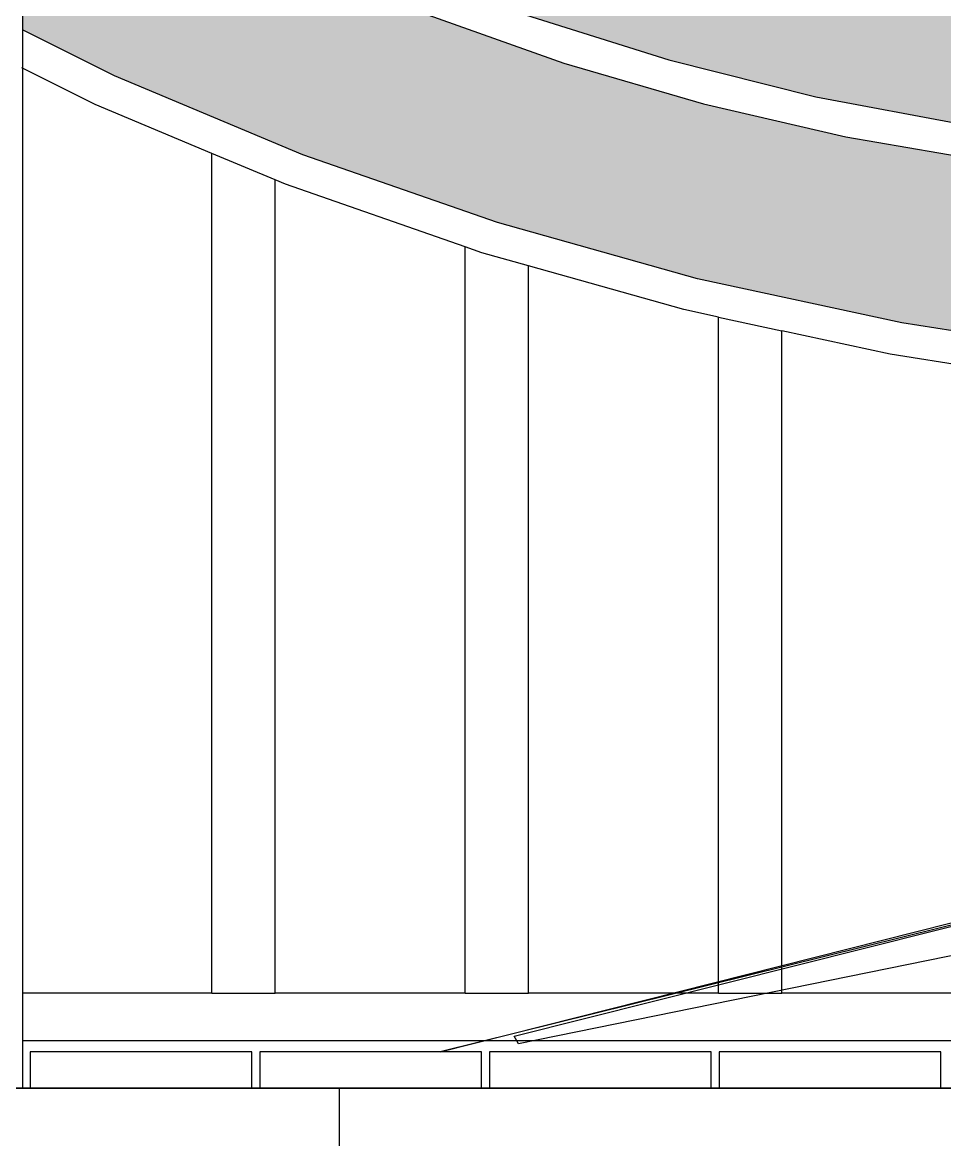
# Model space of a CAD drawing. Extents: x 396092 to 455492, y 17293 to 132793.
# Drawn here: x 438392 to 438974, y 59858 to 60564 of the extents above; entities that cross this region are included whole.
import ezdxf

# ---------------------------------------------------------------- set-up
doc = ezdxf.new("R2010")
doc.units = 0
doc.header["$LTSCALE"] = 1000
doc.header["$MEASUREMENT"] = 0
for name, color, linetype in [('MU', 34, 'Continuous'), ('W-FLOAT_BOWL浮筒', 253, 'Continuous'), ('W-STEEL_FRAME钢架', 3, 'Continuous'), ('W-WOOD_FLOOR木地板', 30, 'Continuous')]:
    doc.layers.add(name, color=color, linetype=linetype)

# ---------------------------------------------------------------- blocks, each defined once
blk = doc.blocks.new('*U4')
at = {"layer": 'W-WOOD_FLOOR木地板'}
blk.add_lwpolyline([(-70, -11.5), (70, -11.5), (70, 11.5), (-70, 11.5)], close=True, dxfattribs=at)

msp = doc.modelspace()

# ---------------------------------------------------------------- hatches: boundary and pattern name
h = msp.add_hatch()
h.set_pattern_fill('HEX', color=8, scale=20)
h.set_pattern_definition([(0, (119873.977, 11692.743), (0, 32.99556), [19.05, -38.1]), (120, (119873.977, 11692.743), (-28.5749932, -16.49778), [19.05, -38.1]), (60, (119893.027, 11692.743), (-28.5749932, 16.49778), [19.05, -38.1])])
h.paths.add_polyline_path([(432353.38, 60675.8), (432438.49, 60746.16), (432517.34, 60821.34), (432571.39, 60880.95), (432295.94, 60880.95), (432266.92, 60848.55), (432215.83, 60798.88), (432160.81, 60752.16), (432102.1, 60708.61), (432039.98, 60668.42), (431974.73, 60631.78), (431906.64, 60598.85), (431836.02, 60569.78), (431763.19, 60544.71), (431688.48, 60523.74), (431631.55, 60510.72), (431631.55, 60346.94), (431737.16, 60372.79), (431849.88, 60407.75), (431959.32, 60449.24), (432064.9, 60497.05), (432166.12, 60550.93), (432262.44, 60610.61)])
h.paths.add_polyline_path([(434231.55, 60207.34), (434131.15, 60260.46), (434036.62, 60302.81), (433938.61, 60339.37), (433837.64, 60369.95), (433734.25, 60394.38), (433653.89, 60408.38), (433572.55, 60417.78), (433490.63, 60422.54), (433408.5, 60422.63), (433326.56, 60418.05), (433245.19, 60408.83), (433164.78, 60395), (433085.72, 60376.64), (433004.23, 60352.33), (432925.22, 60322.98), (432849.13, 60288.75), (432776.42, 60249.84), (432587.21, 60130.72), (432460.38, 60062.63), (432327.73, 60002.6), (432190, 59950.95), (434221.71, 59950.95), (434231.55, 59950.95)])
h.paths.add_polyline_path([(434602.5, 60022.05), (434525.03, 60088.51), (434451.55, 60142.69), (434451.55, 59950.95), (434673.68, 59950.95)])
h.paths.add_polyline_path([(436299.39, 60747.46), (436367.44, 60795.01), (436431.45, 60846.25), (436469.29, 60880.95), (434498.44, 60880.95), (434534.81, 60847.54), (434597.1, 60797.42), (434663.27, 60750.81), (434733.01, 60707.91), (434806.03, 60668.9), (434882.01, 60633.96), (434960.61, 60603.25), (435041.5, 60576.88), (435124.32, 60554.99), (435208.71, 60537.66), (435294.3, 60524.97), (435382.88, 60516.84), (435471.93, 60513.68), (435561.03, 60515.5), (435649.77, 60522.31), (435737.76, 60534.05), (435824.59, 60550.69), (435909.85, 60572.14), (435993.16, 60598.32), (436074.13, 60629.08), (436152.4, 60664.31), (436227.6, 60703.83)], flags=17)
h.paths.add_polyline_path([(434943.71, 60586.81), (434862.14, 60619.21), (434783.41, 60656.08), (434707.86, 60697.26), (434635.85, 60742.54), (434567.7, 60791.74), (434503.72, 60844.62), (434465.33, 60880.95), (434451.55, 60880.95), (434451.55, 60750.6), (434580.11, 60659.19), (434669.15, 60607.28), (434762.46, 60560.78), (434859.58, 60519.94), (434959.99, 60484.96), (435063.18, 60456.02), (435168.62, 60433.27), (435275.76, 60416.83), (435384.05, 60406.78), (435492.94, 60403.18), (435601.86, 60406.04), (435726.97, 60416.77), (435850.84, 60434.84), (435972.83, 60460.16), (436092.32, 60492.61), (436208.71, 60532.01), (436321.4, 60578.17), (436429.82, 60630.85), (436533.41, 60689.78), (436631.65, 60754.67), (436724.04, 60825.18), (436787.39, 60880.95), (436502.4, 60880.95), (436462.88, 60843.59), (436397.57, 60789.82), (436327.94, 60739.87), (436254.32, 60694), (436177.06, 60652.42), (436096.52, 60615.31), (436013.09, 60582.87), (435927.15, 60555.24), (435839.12, 60532.55), (435749.42, 60514.91), (435658.45, 60502.41), (435566.66, 60495.1), (435474.48, 60493.01), (435382.35, 60496.16), (435290.69, 60504.54), (435201.62, 60517.79), (435113.84, 60535.99), (435027.73, 60559.02)])
h.paths.add_polyline_path([(437051.55, 60397.14), (436902.5, 60365.75), (436766.1, 60328.5), (436633.17, 60283.49), (436504.36, 60230.93), (436380.3, 60171.1), (436261.58, 60104.27), (436148.79, 60030.76), (436042.47, 59950.95), (437041.71, 59950.95), (437051.55, 59950.95)])
h.paths.add_polyline_path([(438074.86, 60192.36), (438014.62, 60231.86), (437951.35, 60268), (437885.35, 60300.63), (437816.9, 60329.6), (437746.28, 60354.79), (437673.82, 60376.09), (437599.82, 60393.41), (437524.59, 60406.67), (437448.48, 60415.82), (437371.8, 60420.81), (437294.89, 60421.63), (437218.08, 60418.27), (437151.55, 60411.71), (437151.55, 59950.95), (438231.55, 59950.95), (438231.55, 60058.86), (438185.29, 60103.99), (438131.84, 60149.68)])
h.paths.add_polyline_path([(438231.55, 60815.04), (438199.86, 60842.08), (438159.98, 60880.95), (437932.04, 60880.95), (438004.2, 60813.74), (438105.53, 60732.62), (438213.98, 60658.03), (438231.55, 60647.69)])
h.paths.add_polyline_path([(438231.55, 60880.95), (438192.74, 60880.95), (438231.55, 60844.35)], flags=16)
h.paths.add_polyline_path([(439088.08, 60880.95), (438391.55, 60880.95), (438391.55, 60723.36), (438455.08, 60684.09), (438536.52, 60640.72), (438621.42, 60602.14), (438709.36, 60568.55), (438799.93, 60540.09), (438892.68, 60516.92), (438987.15, 60499.13), (439082.9, 60486.83), (439150.03, 60482.13)])
h.paths.add_polyline_path([(439153.27, 60461.25), (439095.49, 60464.86), (439003.01, 60475.73), (438911.59, 60491.62), (438821.65, 60512.46), (438733.56, 60538.15), (438647.72, 60568.59), (438564.49, 60603.65), (438484.25, 60643.16), (438407.34, 60686.96), (438391.55, 60697.28), (438391.55, 60559.15), (438449.7, 60530.13), (438568.66, 60480.2), (438691.63, 60437.4), (438817.97, 60401.96), (438947.05, 60374.04), (439078.22, 60353.79), (439171.33, 60345.03)])

# ---------------------------------------------------------------- linework, layer by layer
msp.add_line((438391.55, 62141.09), (438391.55, 59890.95))
at = {"color": 4, "lineweight": 25, "elevation": 0}
msp.add_lwpolyline([(439214.26, 60052.35), (438655.51, 59913.95), (438655.51, 59913.95), (439214.14, 60054.8), (439214.26, 60052.35)], dxfattribs=at)
at = {"color": 5, "lineweight": 25, "elevation": 0}
msp.add_lwpolyline([(439184.1, 60016.46), (438704.95, 59918.97), (438702.26, 59923.75), (439190, 60046.23), (439195.51, 60034.22), (439184.1, 60016.46)], dxfattribs=at)
msp.add_lwpolyline([(438031.55, 59890.95), (438591.55, 59890.95), (438591.55, 59825.95), (438031.55, 59825.95)], close=True)
at = {"layer": 'MU', "color": 37}
for p, q in [((438647.72, 60568.59), (438733.56, 60538.15)), ((438709.36, 60568.55), (438799.93, 60540.09)), ((438449.7, 60530.13), (438391.55, 60559.15)), ((438733.56, 60538.15), (438821.65, 60512.46)), ((438799.93, 60540.09), (438892.68, 60516.92)), ((438437.59, 60512.06), (438391.3, 60535.21)), ((438568.66, 60480.2), (438449.7, 60530.13)), ((438892.68, 60516.92), (438987.15, 60499.13)), ((438511.3, 60481.11), (438437.59, 60512.06)), ((438821.65, 60512.46), (438911.59, 60491.62)), ((438911.59, 60491.62), (439003.01, 60475.73)), ((438551.3, 60464.32), (438511.3, 60481.11)), ((438511.3, 59950.95), (438511.3, 60481.11)), ((438691.63, 60437.4), (438568.66, 60480.2)), ((438551.3, 59950.95), (438551.3, 60464.32)), ((438557.66, 60461.65), (438551.3, 60464.32)), ((438671.3, 60422.05), (438557.66, 60461.65)), ((438817.97, 60401.96), (438691.63, 60437.4)), ((438681.76, 60418.41), (438671.3, 60422.05)), ((438671.3, 59950.95), (438671.3, 60422.05)), ((438711.3, 60410.1), (438681.76, 60418.41)), ((438711.3, 59950.95), (438711.3, 60410.1)), ((438809.27, 60382.55), (438711.3, 60410.1)), ((438947.05, 60374.04), (438817.97, 60401.96)), ((438831.3, 60377.77), (438809.27, 60382.55)), ((438831.3, 60377.77), (438871.3, 60369.08)), ((438831.3, 59950.95), (438831.3, 60377.77)), ((438871.3, 59950.95), (438871.3, 60369.08)), ((438939.53, 60354.27), (438871.3, 60369.08)), ((439078.22, 60353.79), (438947.05, 60374.04)), ((438991.3, 60346.22), (438939.53, 60354.27)), ((438511.3, 59950.95), (438391.55, 59950.95)), ((438511.3, 59950.95), (438551.3, 59950.95)), ((438671.3, 59950.95), (438551.3, 59950.95)), ((438671.3, 59950.95), (438711.3, 59950.95)), ((438831.3, 59950.95), (438711.3, 59950.95)), ((438831.3, 59950.95), (438871.3, 59950.95)), ((438991.3, 59950.95), (438871.3, 59950.95)), ((438391.55, 59920.95), (439751.55, 59920.95)), ((439751.55, 59890.95), (437151.55, 59890.95))]:
    msp.add_line(p, q, dxfattribs=at)
at = {"layer": 'W-STEEL_FRAME钢架', "elevation": 3000}
msp.add_lwpolyline([(415731.55, 59790.95), (406061.55, 59790.95), (406061.55, 59890.95), (440561.55, 59890.95), (440561.55, 59790.95), (438391.55, 59790.95)], dxfattribs=at)

# ---------------------------------------------------------------- block references
at = {"layer": 'W-FLOAT_BOWL浮筒', "color": 0, "linetype": 'ByBlock', "lineweight": -2, "transparency": 16777216}
for p in [(438466.55, 59902.45, 3000), (438611.55, 59902.45, 3000), (438756.55, 59902.45, 3000), (438901.55, 59902.45, 3000)]:
    msp.add_blockref('*U4', p, dxfattribs=at)

doc.saveas('drawing.dxf')
